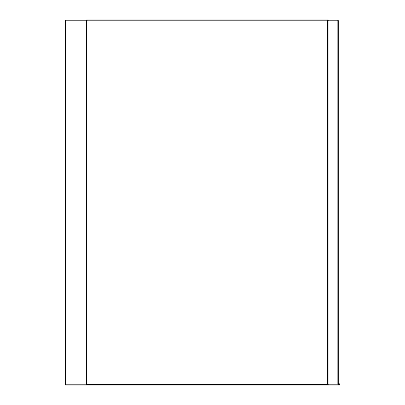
<?xml version="1.0" encoding="UTF-8"?>
<svg xmlns="http://www.w3.org/2000/svg" width="405" height="405" viewBox="0 0 405 405"><rect width="100%" height="100%" fill="white"/><g stroke="black" fill="none" stroke-linecap="round" stroke-linejoin="round"><path stroke-width="0.61" d="M328.156 20.25L86.523 20.25L86.523 384.578L328.156 384.578M86.923 20.422L65.418 20.422L65.418 384.75L339.582 384.75L339.582 384.016L338.069 384.016L338.069 20.422M339.405 384.016L339.405 384.75M338.241 384.016L338.241 20.422L327.756 20.422L327.756 384.578M327.584 20.25L327.584 384.578M86.695 20.422L86.695 384.578M65.595 20.422L65.595 384.75"/></g></svg>
